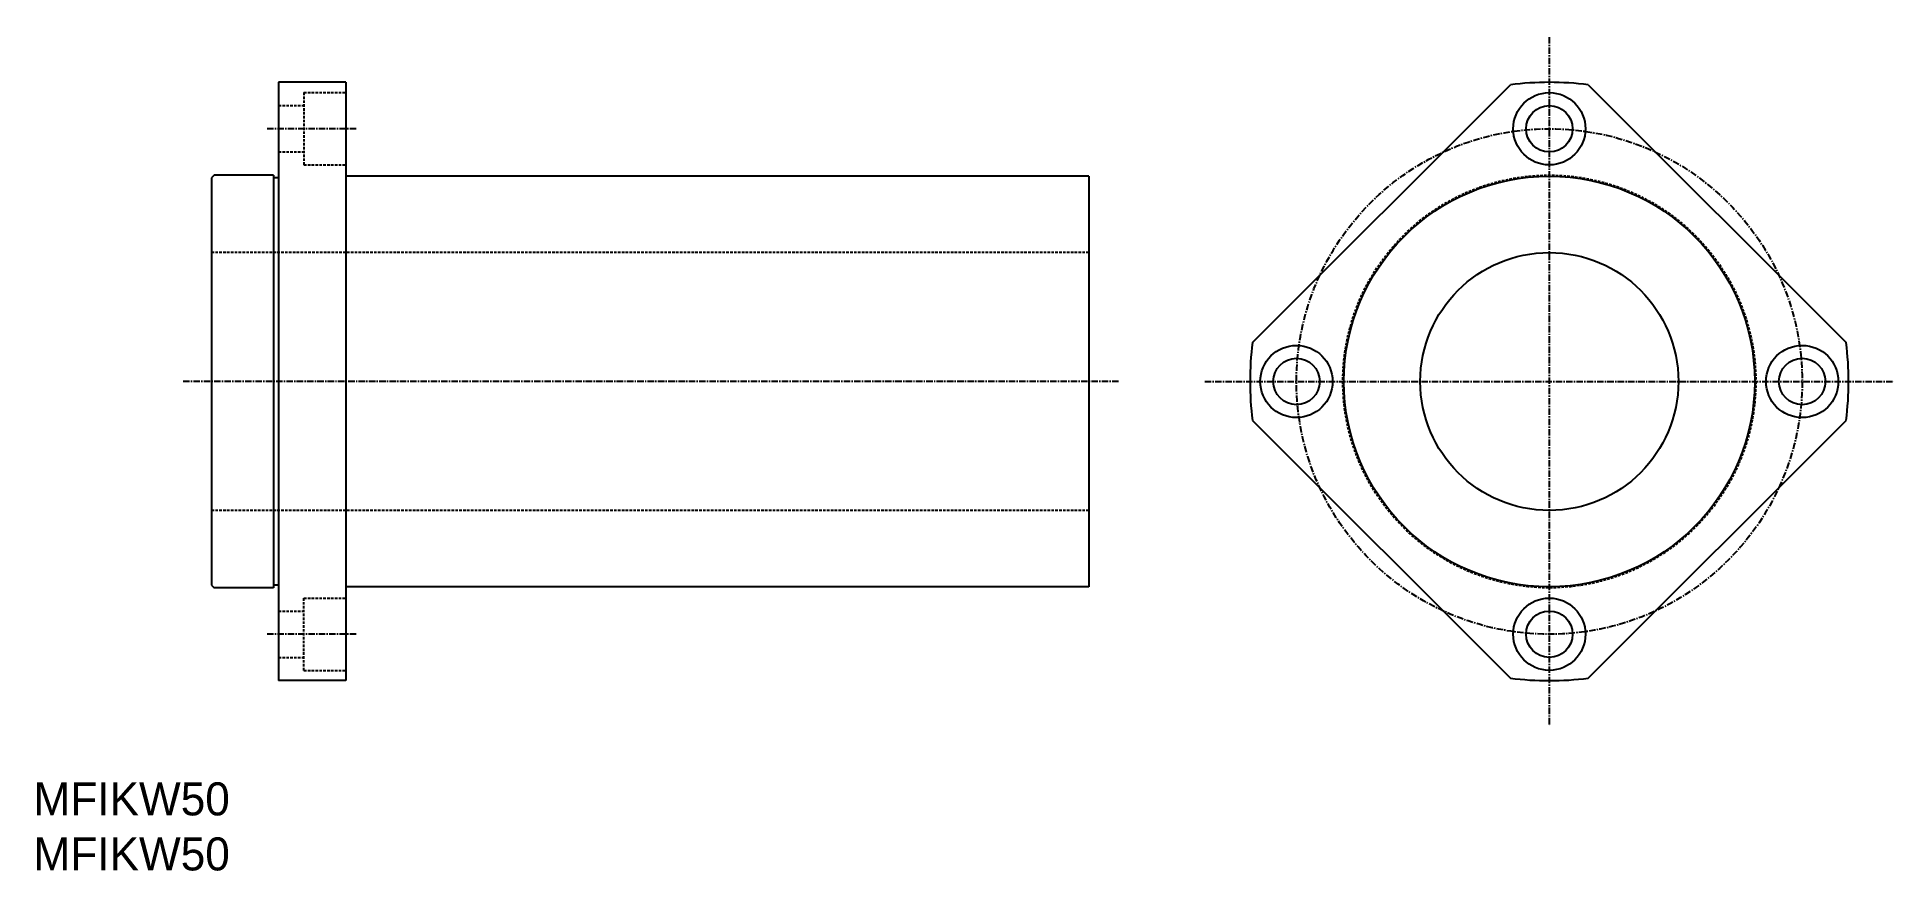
# Model space of a CAD drawing. Extents: x 54 to 414, y 12 to 174.
import ezdxf

# ---------------------------------------------------------------- set-up
doc = ezdxf.new("R2010")
doc.units = 0
doc.linetypes.add('CENTER', pattern=[2, 1.25, -0.25, 0.25, -0.25])
doc.linetypes.add('DASHED', pattern=[0.75, 0.5, -0.25])
doc.layers.get('0').update_dxf_attribs({"linetype": 'CONTINUOUS'})
doc.layers.add('CENTER', color=1, linetype='CENTER')

msp = doc.modelspace()

# ---------------------------------------------------------------- linework, layer by layer
at = {"color": 7, "linetype": 'CONTINUOUS'}
for p, q in [((101.18, 164.89), (101.18, 48.89)), ((114.18, 164.89), (101.18, 164.89)), ((114.18, 164.89), (114.18, 48.89)), ((289.9, 114.44), (339.86, 164.4)), ((354.96, 164.4), (404.92, 114.44)), ((88.68, 146.89), (88.18, 146.39)), ((88.18, 146.39), (88.18, 67.39)), ((100.18, 146.89), (88.68, 146.89)), ((100.18, 146.89), (100.18, 66.89)), ((101.18, 146.39), (100.18, 146.39)), ((258.18, 146.69), (114.18, 146.69)), ((258.18, 146.69), (258.18, 67.09)), ((88.18, 121.89), (88.18, 121.89)), ((289.9, 99.35), (339.86, 49.39)), ((354.96, 49.39), (404.92, 99.35)), ((88.18, 67.39), (88.68, 66.89)), ((100.18, 66.89), (88.68, 66.89)), ((101.18, 67.39), (100.18, 67.39)), ((258.18, 67.09), (114.18, 67.09)), ((114.18, 48.89), (101.18, 48.89))]:
    msp.add_line(p, q, dxfattribs=at)
at = {"color": 3, "linetype": 'DASHED'}
for p, q in [((106.08, 162.89), (114.18, 162.89)), ((106.08, 162.89), (106.08, 148.89)), ((101.18, 160.39), (106.08, 160.39)), ((101.18, 151.39), (106.08, 151.39)), ((106.08, 148.89), (114.18, 148.89)), ((258.18, 131.89), (88.18, 131.89)), ((258.18, 81.89), (88.18, 81.89)), ((106.08, 50.89), (106.08, 64.89)), ((106.08, 64.89), (114.18, 64.89)), ((101.18, 62.39), (106.08, 62.39)), ((101.18, 53.39), (106.08, 53.39)), ((106.08, 50.89), (114.18, 50.89))]:
    msp.add_line(p, q, dxfattribs=at)
at = {"color": 7, "linetype": 'CONTINUOUS'}
for centre, radius in [((347.41, 155.89), 7), ((347.41, 155.89), 4.5), ((347.41, 106.89), 39.8), ((347.41, 106.89), 25), ((298.41, 106.89), 7), ((396.41, 106.89), 7), ((298.41, 106.89), 4.5), ((396.41, 106.89), 4.5), ((347.41, 57.89), 7), ((347.41, 57.89), 4.5)]:
    msp.add_circle(centre, radius, dxfattribs=at)
at = {"color": 3, "linetype": 'DASHED'}
msp.add_circle((347.41, 106.89), 40, dxfattribs=at)
at = {"color": 7, "linetype": 'CONTINUOUS'}
for start, end in [(82.5235, 97.4765), (172.5235, 187.4765), (352.5235, 7.4765), (262.5235, 277.4765)]:
    msp.add_arc((347.41, 106.89), 58, start, end, dxfattribs=at)
at = {"layer": 'CENTER', "color": 1, "linetype": 'CENTER'}
for p, q in [((347.41, 173.66), (347.41, 40.13)), ((116.21, 155.89), (98.98, 155.89)), ((263.93, 106.89), (82.5, 106.89)), ((280.65, 106.89), (414.17, 106.89)), ((116.21, 57.89), (98.98, 57.89))]:
    msp.add_line(p, q, dxfattribs=at)
msp.add_circle((347.41, 106.89), 49, dxfattribs=at)

# ---------------------------------------------------------------- texts
at = {"color": 7, "linetype": 'CONTINUOUS'}
for p in [(53.69, 22.77), (53.69, 12.1)]:
    msp.add_text('MFIKW50', height=6.4, dxfattribs=at).set_placement(p)

doc.saveas('drawing.dxf')
